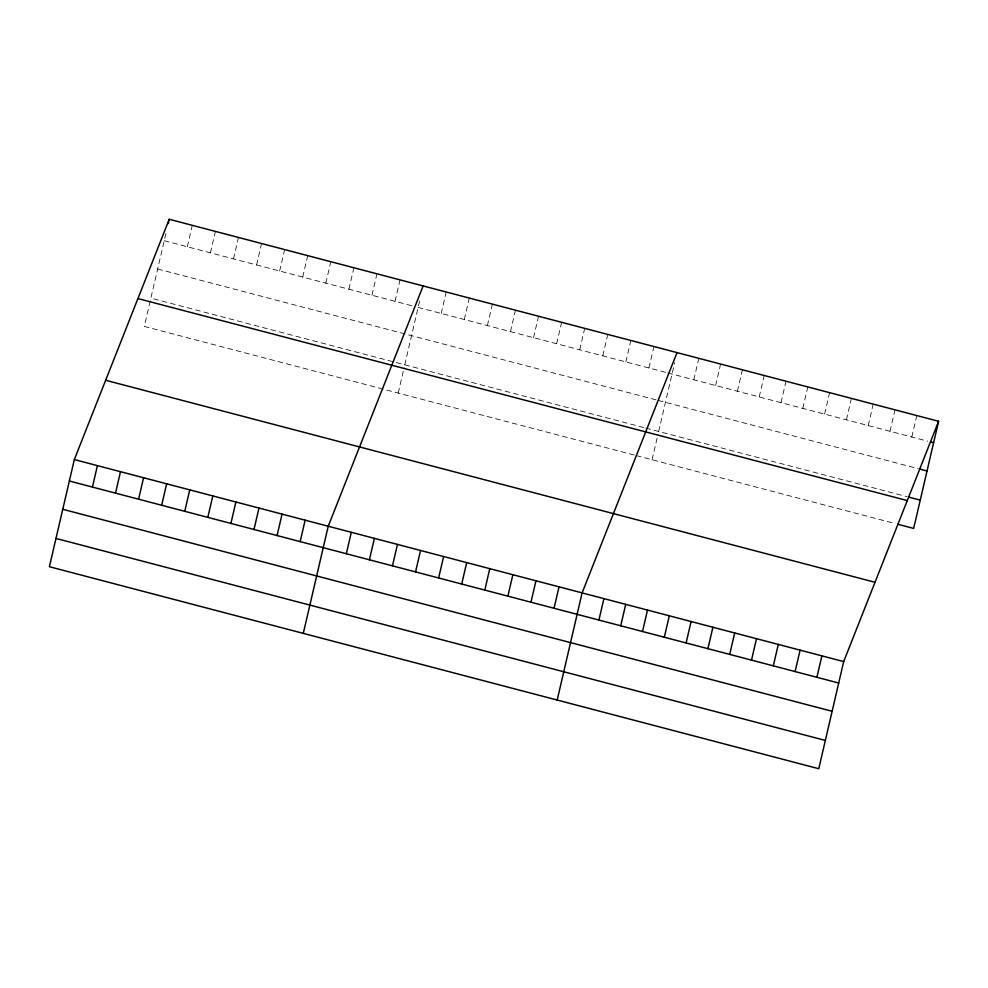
<?xml version="1.0" encoding="UTF-8"?>
<svg xmlns="http://www.w3.org/2000/svg" width="988" height="988" viewBox="0 0 988 988"><rect width="100%" height="100%" fill="white"/><g stroke="black" fill="none" stroke-linecap="round" stroke-linejoin="round"><path stroke-width="0.74" stroke-dasharray="4.94 3.71" d="M150.225 300.957L144.31 326.411L634.778 455.196M165.91 233.563L150.88 298.129L644.238 427.668M187.325 246.765L192.314 225.338M210.407 252.829L215.396 231.39M233.489 258.893L238.479 237.453M256.571 264.957L261.561 243.517M279.653 271.008L284.643 249.581M302.736 277.072L307.725 255.633M325.818 283.136L330.807 261.697M348.9 289.2L353.889 267.76M371.982 295.251L376.959 273.824M395.052 301.315L400.041 279.876M398.189 393.076L404.117 367.622M404.771 364.794L420.135 298.796M441.216 313.431L446.206 292.003M464.298 319.495L469.288 298.055M487.38 325.558L492.37 304.119M510.463 331.622L515.452 310.183M533.545 337.674L538.534 316.246M556.627 343.738L561.616 322.298M579.709 349.801L584.698 328.362M602.791 355.853L607.768 334.426M625.861 361.917L630.85 340.477M648.943 367.981L653.933 346.541M652.08 459.741L658.008 434.288M658.663 431.46L674.693 362.608M693.823 379.763L698.812 358.323M715.621 385.493L720.61 364.053M737.419 391.211L742.408 369.771M759.229 396.929L764.206 375.502M781.026 402.659L786.003 381.22M802.824 408.377L807.814 386.95M824.622 414.108L829.611 392.668M846.42 419.826L851.409 398.399M868.217 425.556L873.207 404.117M890.015 431.274L895.005 409.847M911.813 437.005L916.802 415.565M164.243 240.714L413.811 306.243M418.134 307.379L666.258 372.525M667.703 372.908L927.794 441.204M157.672 268.995L656.785 400.054M658.23 400.424L918.309 468.72M645.683 428.051L907.169 496.717M636.21 455.579L894.77 523.467"/><path stroke-width="1.48" d="M74.335 459.568L49.4 566.717L818.768 768.726L843.69 661.59L938.6 421.283L169.232 219.274L74.335 459.568L843.69 661.59M92.427 487.072L97.417 465.632M168.244 223.56L169.232 219.274M115.51 493.123L120.499 471.696M138.592 499.187L143.569 477.747M161.662 505.251L166.651 483.811M184.744 511.315L189.733 489.875M207.826 517.366L212.815 495.939M230.908 523.43L235.897 501.99M253.99 529.494L258.98 508.054M277.072 535.558L282.062 514.118M300.154 541.609L305.144 520.182M303.291 633.382L328.226 526.234L423.123 285.94M346.319 553.737L351.308 532.297M369.401 559.788L374.378 538.361M392.471 565.852L397.46 544.413M415.553 571.916L420.542 550.477M438.635 577.98L443.624 556.54M461.717 584.032L466.707 562.604M484.799 590.095L489.789 568.656M507.881 596.159L512.871 574.72M530.964 602.211L535.953 580.783M554.046 608.275L559.035 586.835M557.183 700.035L582.117 592.899L677.015 352.605M598.926 620.056L603.915 598.629M620.723 625.787L625.713 604.347M642.521 631.505L647.51 610.078M664.319 637.235L669.308 615.796M686.117 642.953L691.106 621.514M707.914 648.684L712.904 627.244M729.712 654.402L734.702 632.962M751.51 660.132L756.499 638.693M773.308 665.85L778.297 644.411M795.105 671.568L800.095 650.141M816.903 677.299L821.893 655.859M938.6 421.283L913.665 528.432L897.684 524.233M930.708 441.957L933.611 442.723M919.766 469.102L927.028 471.004M908.627 497.088L920.248 500.15M137.912 298.574L907.28 500.583M105.654 380.269L875.01 582.29M69.345 481.008L838.713 683.017M62.763 509.289L832.131 711.298M55.983 538.435L825.351 740.444"/></g></svg>
